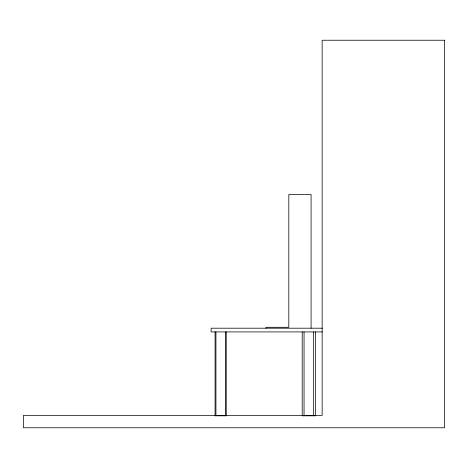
<?xml version="1.0" encoding="UTF-8"?>
<svg xmlns="http://www.w3.org/2000/svg" width="468" height="468" viewBox="0 0 468 468"><rect width="100%" height="100%" fill="white"/><g stroke="black" fill="none" stroke-linecap="round" stroke-linejoin="round"><path stroke-width="0.7" d="M322.382 328.203L211.109 328.203L211.109 331.917L322.382 331.917M215.824 415.812L215.075 415.812L215.075 331.917M225.494 415.812L226.243 415.812L226.243 331.917M313.741 415.812L315.461 415.812L315.461 331.917M313.63 331.917L313.63 415.812L302.217 415.812L302.217 331.917M311.08 328.203L311.08 194.483L288.809 194.483L288.809 327.284L266.052 327.284L266.052 328.203M304.048 331.917L304.048 415.812M225.383 331.917L225.383 415.812L215.935 415.812L215.935 331.917M444.6 40.236L322.148 40.236L322.148 415.409L23.4 415.409L23.4 427.764L444.6 427.764L444.6 40.236"/></g></svg>
